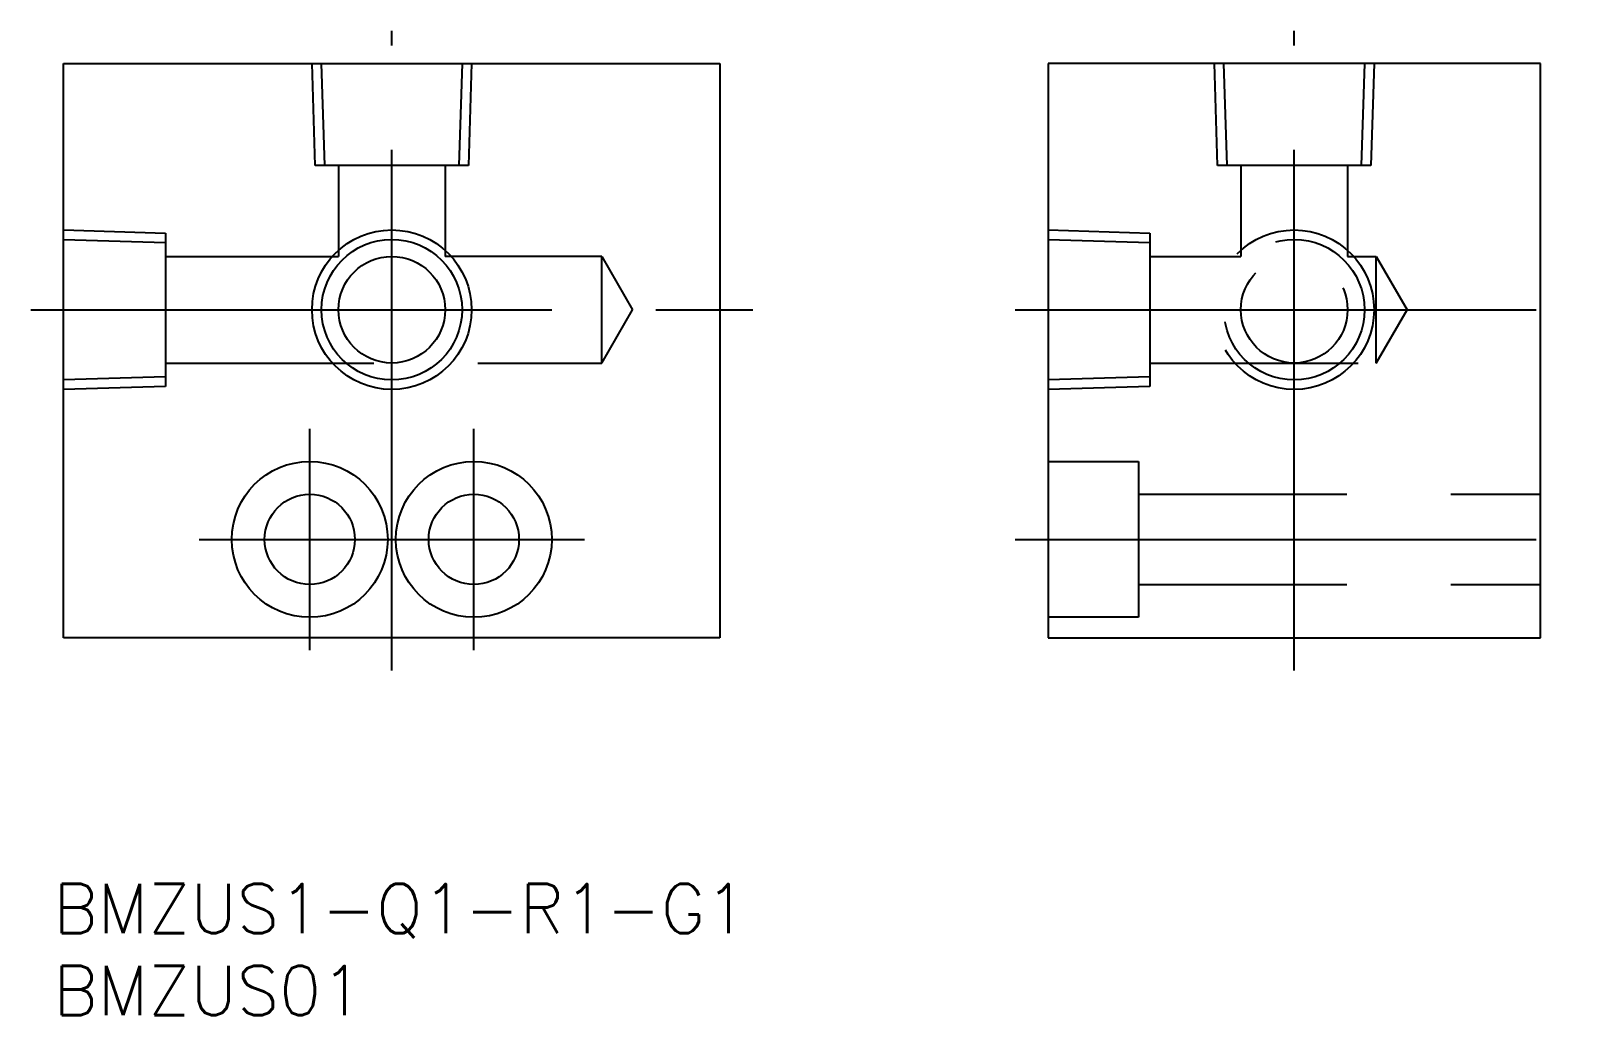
# Model space of a CAD drawing. Extents: x -2 to 92, y -23 to 37.
import ezdxf

# ---------------------------------------------------------------- set-up
doc = ezdxf.new("R2010")
doc.units = 0
doc.linetypes.add('CENTER', pattern=[50.8, 31.75, -6.35, 6.35, -6.35])
doc.linetypes.add('DASHED', pattern=[19.05, 12.7, -6.35])
doc.layers.get('0').update_dxf_attribs({"linetype": 'CONTINUOUS'})
doc.layers.add('CENTER', color=1, linetype='CONTINUOUS')
doc.styles.get("Standard").update_dxf_attribs({"font": 'txt.shx', "height": 3, "bigfont": 'bigfont.shx'})

# ---------------------------------------------------------------- blocks, each defined once
blk = doc.blocks.new('*U2')
at = {"color": 7, "linetype": 'CONTINUOUS'}
blk.add_text('BMZUS1-Q1-R1-G1', height=3, dxfattribs=at).set_placement((-0.625, -18))
blk = doc.blocks.new('*U3')
at = {"color": 7, "linetype": 'CONTINUOUS'}
blk.add_text('BMZUS01', height=3, dxfattribs=at).set_placement((-0.625, -23))

msp = doc.modelspace()

# ---------------------------------------------------------------- linework, layer by layer
at = {"color": 7, "linetype": 'CONTINUOUS'}
for p, q in [((0, 0), (0, 35)), ((0, 35), (40, 35)), ((40, 35), (40, 0)), ((90, 35), (60, 35)), ((60, 35), (60, 0)), ((90, 0), (90, 35)), ((40, 0), (0, 0)), ((60, 0), (90, 0))]:
    msp.add_line(p, q, dxfattribs=at)
at = {"color": 3, "linetype": 'DASHED'}
for p, q in [((15.32975, 28.8), (15.136, 35)), ((15.91075, 28.8), (15.717, 35)), ((24.283, 35), (24.08925, 28.8)), ((24.864, 35), (24.67025, 28.8)), ((70.32975, 28.8), (70.136, 35)), ((70.91075, 28.8), (70.717, 35)), ((79.283, 35), (79.08925, 28.8)), ((79.864, 35), (79.67025, 28.8)), ((24.67025, 28.8), (15.32975, 28.8)), ((16.75, 28.8), (16.75, 23.25)), ((23.25, 28.8), (23.25, 23.25)), ((79.67025, 28.8), (70.32975, 28.8)), ((71.75, 28.8), (71.75, 23.25)), ((78.25, 28.8), (78.25, 23.25)), ((0, 24.864), (6.2, 24.67025)), ((6.2, 24.67025), (6.2, 15.32975)), ((60, 24.864), (66.2, 24.67025)), ((66.2, 24.67025), (66.2, 15.32975)), ((0, 24.283), (6.2, 24.08925)), ((60, 24.283), (66.2, 24.08925)), ((6.2, 23.25), (16.75, 23.25)), ((32.8, 23.25), (23.25, 23.25)), ((32.8, 16.75), (32.8, 23.25)), ((32.8, 23.25), (34.67639, 20)), ((66.2, 23.25), (71.75, 23.25)), ((78.25, 23.25), (80, 23.25)), ((80, 16.75), (80, 23.25)), ((80, 23.25), (81.87639, 20)), ((32.8, 16.75), (34.67639, 20)), ((80, 16.75), (81.87639, 20)), ((6.2, 16.75), (32.8, 16.75)), ((66.2, 16.75), (80, 16.75)), ((6.2, 15.91075), (0, 15.717)), ((6.2, 15.32975), (0, 15.136)), ((66.2, 15.91075), (60, 15.717)), ((66.2, 15.32975), (60, 15.136)), ((60, 10.75), (65.5, 10.75)), ((65.5, 10.75), (65.5, 1.25)), ((65.5, 8.75), (90, 8.75)), ((65.5, 3.25), (90, 3.25)), ((65.5, 1.25), (60, 1.25))]:
    msp.add_line(p, q, dxfattribs=at)
at = {"color": 3, "linetype": 'CONTINUOUS'}
msp.add_circle((20, 20), 4.864, dxfattribs=at)
at = {"color": 3, "linetype": 'DASHED'}
for radius in [4.864, 4.283, 3.25]:
    msp.add_circle((75, 20), radius, dxfattribs=at)
at = {"color": 7, "linetype": 'CONTINUOUS'}
for centre, radius in [((20, 20), 4.283), ((20, 20), 3.25), ((15, 6), 4.75), ((25, 6), 4.75), ((15, 6), 2.75), ((25, 6), 2.75)]:
    msp.add_circle(centre, radius, dxfattribs=at)
at = {"layer": 'CENTER', "color": 1, "linetype": 'CENTER'}
for p, q in [((20, -2), (20, 37)), ((75, -2), (75, 37)), ((-2, 20), (42, 20)), ((58, 20), (92, 20)), ((15, -0.75), (15, 12.75)), ((25, -0.75), (25, 12.75)), ((8.25, 6), (31.75, 6)), ((58, 6), (92, 6))]:
    msp.add_line(p, q, dxfattribs=at)

# ---------------------------------------------------------------- block references
at = {"color": 7, "linetype": 'CONTINUOUS'}
for name in ['*U2', '*U3']:
    msp.add_blockref(name, (0, 0), dxfattribs=at)

doc.saveas('drawing.dxf')
